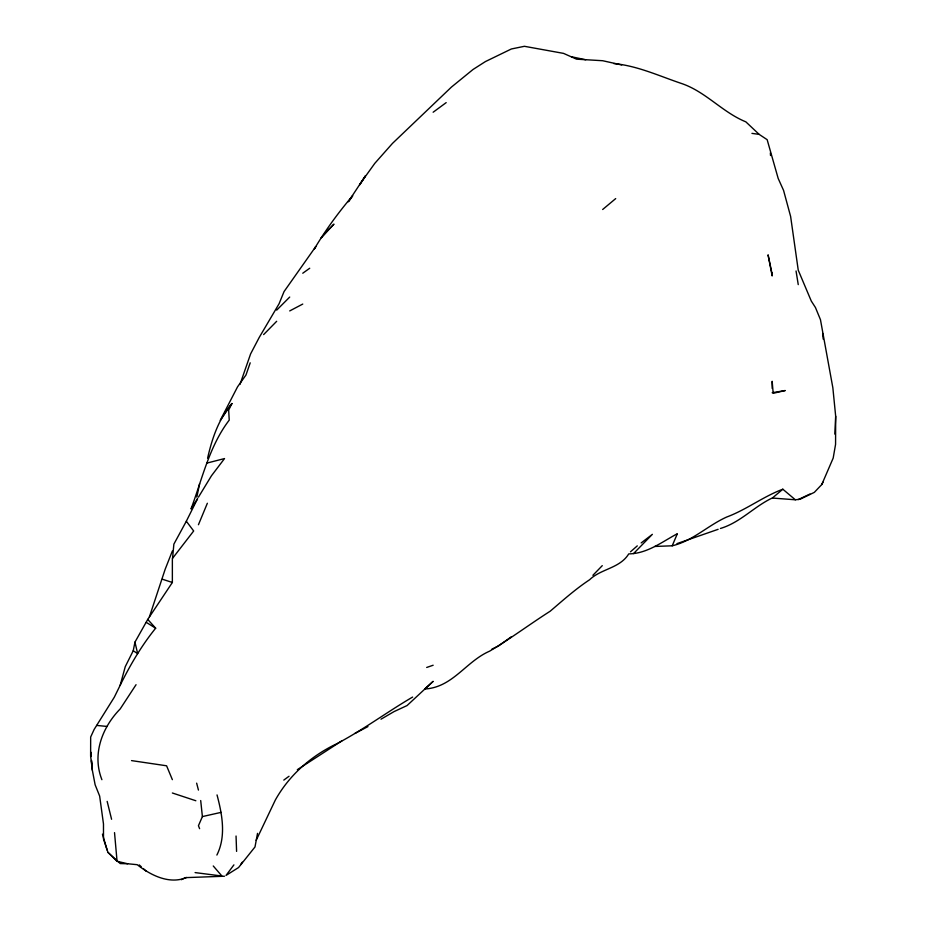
<?xml version="1.0" encoding="UTF-8"?>
<svg xmlns="http://www.w3.org/2000/svg" width="926" height="926" viewBox="0 0 926 926"><rect width="100%" height="100%" fill="white"/><g stroke="black" fill="none" stroke-linecap="round" stroke-linejoin="round"><path stroke-width="1.39" d="M186.589 877.489C169.574 884.747 150.741 875.336 137.233 864.699L127.614 863.75L117.058 861.284L108.029 852.441L107.161 850.08L103.492 839.002L103.481 823.955L99.649 796.059L95.123 784.762L92.334 770.166L90.621 756.091L90.667 737.027L94.128 729.468L114.268 697.278L120.206 685.205L125.265 666.662L133.24 650.723L134.953 642.135L147.743 619.413L172.363 582.477L172.363 558.575L193.673 530.98L186.334 521.234L197.632 498.582L191.034 508.895C202.285 478.811 209.345 446.089 229.231 420.115L228.664 410.172L231.894 403.516C218.617 419.131 212.031 438.507 207.598 458.231M613.788 63.57C637.157 65.734 658.791 75.805 680.888 83.282C705.38 91.292 722.141 112.185 745.847 121.85L759.135 134.363L767.145 139.664L778.187 178.452L783.57 190.409L790.619 216.441L798.247 270.207L811.292 301.066L815.447 307.513L820.459 319.667L832.856 387.797L835.68 416.283L835.565 444.376L833.192 458.069L821.779 484.53L814.348 492.354L800.157 499.218L795.353 499.785L772.168 498.038C753.926 506.707 740.221 522.553 720.428 528.468M835.68 416.283L834.858 434.132M172.56 558.228L173.868 544.152L186.334 521.234M257.521 833.354L254.997 846.954L238.538 867.558L226.037 875.406L233.908 864.884M196.821 497.181L199.599 483.731M149.456 616.728L165.175 569.247L172.363 551.028M239.996 384.394L250.599 353.929L259.211 337.469L279.073 303.763L284.05 291.586L315.789 246.559L314.365 248.862C325.582 230.065 338.511 212.32 352.702 195.71L349.009 201.104M250.205 362.83L245.98 374.995L237.554 386.825L220.238 420.358L231.894 403.516M216.881 855.057C226.338 836.271 222.171 814.348 217.031 794.925M198.442 524.729L207.355 503.258M654.809 546.456L672.207 545.796L677.357 533.712C661.812 542.011 647.17 553.632 628.731 553.898C619.969 568.367 600.708 568.819 589.619 579.745C575.648 588.971 563.147 600.152 550.438 610.998L550.16 611.229C529.776 624.228 510.376 638.755 489.611 651.163C465.766 661.534 452.779 687.428 424.756 689.002L433.148 681.339L407.07 705.554L394.025 711.608L380.991 719.201M200.699 800.55L202.389 816.582L198.442 825.714L199.611 828.677M120.206 685.205C130.091 665.157 141.551 645.607 155.661 628.198L147.743 619.413M256.166 840.333L275.346 800.006C289.306 775.062 311.148 755.871 336.914 743.682C363.2 729.804 387.033 712.036 412.626 697.058M821.779 484.53L822.959 482.272M136.053 684.696L120.206 708.922C101.999 727.512 91.917 754.505 101.906 779.692M198.442 497.169L211.475 475.756L224.52 458.567L206.984 463.069M348.28 201.81L365.411 175.871L359.797 184.749M359.543 184.598L374.833 163.312L392.485 143.391L451.425 87.09L473.059 69.462L485.444 61.556L511.384 48.974L524.417 46.3L563.54 53.384L576.585 59.171L602.664 60.722L621.716 64.959M240.633 864.537L242.288 862.187M592.895 575.289L602.27 565.647M633.546 553.586L652.367 534.337L641.174 542.937M263.632 334.587L276.677 321.299M276.677 310.141L289.711 297.061M630.479 551.815L637.285 545.877M772.539 497.899L782.829 489.217L795.353 499.785M602.664 209.496L615.697 198.592M433.148 112.231L446.182 102.624M283.796 780.086L289.028 776.266M302.756 273.228L309.724 268.239M297.327 769.691L341.868 740.858M511.384 636.741L498.338 646.082L491.822 649.195M289.711 310.928L302.756 304.064M354.913 733.45L367.946 726.586M181.322 879.7L185.397 877.64L224.52 876.227M798.247 499.577L809.984 494.044M782.829 489.217C763.163 496.544 746.472 509.694 726.69 517.032C707.8 525.493 692.66 540.981 672.207 545.796M718.113 529.325L676.987 543.62M426.689 667.461L433.148 665.238M202.389 816.582L221.164 812.357M772.18 392.717L785.213 390.54L773.187 393.307L772.168 381.28L772.18 388.422M127.614 863.75L120.206 863.564L108.029 852.441M96.651 725.417L107.161 726.459M131.527 760.605L166.587 765.79L172.363 779.657M751.947 133.379L759.135 134.363M571.643 56.799L585.73 59.75M195.097 872.593L221.916 876.031L213.258 865.972M162.305 579.201L172.363 582.477M172.363 792.992L195.837 800.747M146.285 622.376L155.661 628.198M133.24 650.723L137.661 653.652L134.953 642.135M139.259 864.919L141.261 866.736M143.275 868.553L146.285 871.285M102.45 834.164L107.161 850.08M107.161 801.384L111.583 819.278M196.648 783.153L198.442 790.075M796.047 270.994L798.247 284.618M117.058 861.284L114.523 832.636M822.635 333.464L823.226 339.147M91.188 756.334L90.852 752.178L91.165 756.473M91.535 760.477L92.334 770.166M91.477 760.755L91.998 767.909M770.374 152.848L770.513 155.51M236.049 836.016L236.593 851.388M328.834 229.416L321.183 237.739L333.95 224.138L328.834 229.416M771.786 272.487L768.059 254.835L772.168 275.96L771.786 272.487"/></g></svg>
